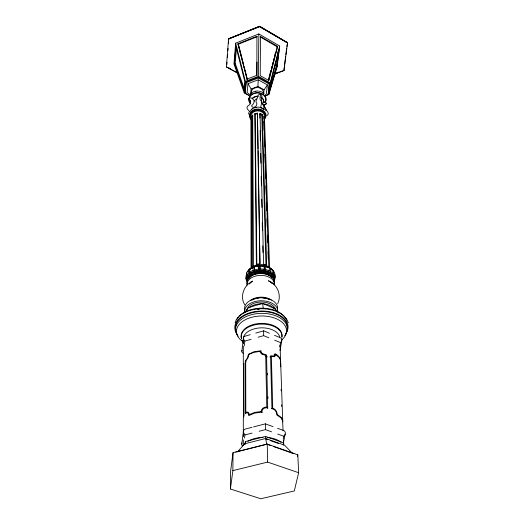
<?xml version="1.0" encoding="UTF-8"?>
<svg xmlns="http://www.w3.org/2000/svg" width="525" height="525" viewBox="0 0 525 525"><rect width="100%" height="100%" fill="white"/><g stroke="black" fill="none" stroke-linecap="round" stroke-linejoin="round"><path stroke-width="0.79" d="M243.311 445.62L243.311 439.937M243.311 436.688L243.311 418.005L243.915 416.095L243.882 363.313L243.397 364.698M243.311 364.567L243.311 346.205M243.311 343.809L243.318 338.225A18.362 11.012 -1 0 1 260.853 327.849A18.362 11.012 -1 0 1 279.759 336.899M260.518 36.468L260.223 75.685L268.918 80.535L277.699 46.417L260.518 36.468L260.098 36.894L277.266 46.837L268.478 80.942M230.403 489.005L232.87 470.617L233.028 452.662L267.251 444.052L297.813 454.821L298.646 472.717L294.295 490.954L260.794 498.75L230.403 489.005L230.593 471.292L233.028 452.662M265.88 95.478L268.925 94.336L270.29 82.937L258.451 76.348L258.832 33.941L235.666 43.175L233.947 63.958L244.256 92.82L249.086 95.445M256.988 62.029L256.843 75.922L256.935 36.232L237.871 43.818L247.216 79.616L238.192 44.284L257.243 36.704M287.595 42.879L259.58 26.69L228.46 38.942L259.573 26.25L287.556 42.755L283.927 70.527L285.639 56.306M237.7 73.073L226.387 66.878L226.478 66.419M249.939 94.618L247.124 92.59L247.997 83.698L258.195 79.8L257.933 86.415L264.082 89.795L263.655 93.489M258.156 337.24L263.642 335.646L263.642 330.894L255.747 333.053M259.58 26.69L259.573 26.25L286.479 42.112M226.387 66.878L228.578 38.686L229.418 38.896M226.859 64.562L227.043 62.134M227.41 57.284L227.594 54.856M227.902 50.813L228.086 48.385M228.454 43.536L228.644 41.108M273.984 354.893L275.494 354.467L275.402 355.602L274.503 356.678L271.373 356.527L269.857 356.954M244.007 90.011L234.452 63.348L235.876 46.259L244.808 81.598L244.007 90.011L244.755 89.972M244.479 89.211L235.167 63.315L236.532 47.04M243.456 363.989L243.725 416.01L243.311 417.25M244.256 92.82L245.346 81.382L235.666 43.175M265.138 95.891L268.157 94.763L269.391 83.278L258.366 77.149L246.159 81.828L245.136 93.345L249.244 95.576M245.136 93.345L246.159 81.828M250.609 94.178L251.134 88.994L247.997 83.698M258.195 79.8L267.402 84.906L266.359 93.778L265.466 94.769M269.391 83.278L268.157 94.763M269.443 91.586L270.454 83.199L279.156 49.081L277.043 66.065L269.443 91.586L268.702 91.455M262.251 412.683L261.22 411.488L261.384 410.143C262.434 408.26 264.515 406.632 266.785 407.236L267.763 408.378M278.125 51.378L276.327 65.94L269.627 88.357M258.832 33.941L279.707 46.049L277.128 66.708L268.925 94.336M241.854 351.258L243.495 338.133M244.21 345.982L244.834 341.112A3.603 2.389 49.8 0 1 244.821 336.243L250.287 334.648M285.849 54.685L286.702 48.215M286.912 46.594L287.234 44.166M241.73 444.038L243.508 431.498M246.087 278.946L246.474 273.085L246.087 278.946L247.058 279.32L247.058 279.976L247.702 280.278L248.056 277.837L246.488 276.196M247.058 279.32L247.433 276.754M244.519 438.001L244.965 434.91A3.977 2.796 55.7 0 1 244.958 429.135L252.02 427.304M247.058 279.976L247.433 277.41M244.991 443.999L245.352 441.571L265.558 436.433L283.664 442.883L283.73 444.747M279.832 346.651L280.534 342.615A3.583 2.678 -38.5 0 0 280.363 337.752L274.516 335.324M280.035 350.654L281.774 340.751M273.761 280.212L274.103 278.296L275.061 277.85L274.956 274.746M273.781 280.868L274.103 278.296M273.65 280.849L274.568 280.586L275.061 277.85M283.224 439.34L283.848 436.262A3.938 3.143 -45.4 0 0 283.644 430.493L277.548 428.282M283.297 443.395L285.2 434.129M283.205 445.141L283.664 442.883M273.676 271.176L273.774 274.286L272.344 276.137L273.394 278.486L274.942 276.931L274.844 273.827L273.676 271.176L272.783 271.044L272.153 269.633L269.233 267.625L269.679 267.632L269.692 268.282L270.368 268.216L270.454 271.327L268.656 274.037L267.757 273.558L269.358 270.736L269.272 267.625L265.525 266.326L265.591 269.437L265.059 271.838L264.685 272.501L263.57 272.285L264.219 269.174L264.154 266.063L259.888 265.808L259.993 269.975L263.983 270.204M280.724 366.443L280.081 345.352M280.816 366.844L280.744 364.553M297.452 456.363L297.813 454.821M260.603 107.625L261.417 103.747L261.358 101.122C258.95 99.665 260.269 96.219 260.781 94.047L258.202 95.018C258.208 97.729 254.303 101.24 256.876 103.478C257.545 106.299 252.65 109.213 251.514 105.886C254.769 103.025 255.465 99.98 250.943 97.755L248.377 98.72L250.747 101.66M270.29 82.937L279.707 46.049M268.603 79.032L269.213 76.65M269.62 75.062L270.854 70.304M271.261 68.722L271.871 66.34M272.285 64.752L272.895 62.377M273.308 60.788L273.919 58.406M274.332 56.825L275.559 52.067M248.469 114.142L248.975 112.297M277.705 303.64C281.951 295.109 277.193 284.051 268.354 280.763L270.053 281.761M259.855 118.099L260.033 113.439L262.297 114.489L266.68 265.263L263.563 264.042L260.033 113.439M282.168 419.534L282.64 418.674L280.829 366.758M267.402 84.906L264.082 89.795M264.187 267.277L265.158 265.873L268.656 267.087L268.675 267.737L269.272 267.625M245.293 360.977L247.524 357.853L248.41 354.316L254.028 351.75L260.932 350.746L261.188 352.327L262.329 353.64L266.556 354.952L267.711 407.912C265.512 407.354 263.169 408.24 262.165 410.333L261.949 412.112L254.645 413.103L248.699 415.603L248.528 413.93L247.741 412.906L246.54 412.775L245.392 413.812L245.293 360.977L246.094 361.942M251.337 116.655L252.696 114.89L253.45 265.762L251.6 267.835L251.337 116.655L252.059 116.858L252.866 115.815M249.375 283.973L252.591 281.118C243.882 285.016 239.544 296.599 244.775 304.861M244.368 312.913L248.633 307.584L262.533 303.391L275.034 308.766L278.631 312.9M248.259 271.418L250.169 268.964L249.657 269.043L249.657 269.692L248.883 269.725L246.881 272.193L246.894 275.303L247.813 275.927L247.813 276.583L249.434 277.272L249.099 277.994L248.056 277.837M249.657 269.043L247.793 271.346L247.793 271.996M246.894 275.303L248.896 272.836L248.883 269.725M247.813 275.927L249.683 273.623L248.896 272.836M247.813 276.583L249.69 274.28L249.683 273.623M248.423 277.043L250.208 274.857L251.075 275.264L251.816 274.673L250.537 273.604L249.808 272.114L249.782 268.997L253.588 267.337L253.903 266.72L254.454 267.323L254.52 273.21L255.557 272.849L254.389 269.863L254.356 266.752L258.595 266.136L254.356 266.752M237.497 451.867L244.643 443.815L265.689 438.473L284.543 445.174L292.287 453.18M272.344 276.137L271.373 276.445L270.834 275.776L272.311 274.87L272.291 274.214L269.798 272.213M276.787 47.303L277.699 46.417M266.897 115.612L267.914 114.673L268.236 113.453L267.835 112.035L265.814 109.377M272.291 274.214L273.125 273.473L273.026 270.362L270.368 268.216M265.958 265.781L261.772 114.936L262.297 114.489M261.516 266.136L264.154 266.063M265.158 265.873L265.178 266.523L265.525 266.326M273.492 279.307L274.122 278.952M249.782 268.997L250.504 269.017L250.497 268.367L253.582 266.687M251.56 267.999L253.903 266.72M251.121 268.682L252.971 267.671M249.808 272.114L253.122 270.316L253.089 267.199M250.53 272.947L253.627 271.267L253.122 270.316M250.537 273.604L253.634 271.924L253.627 271.267M251.016 274.207L253.969 272.613L254.52 273.21M263.885 265.624L259.914 265.387L263.885 265.624L263.898 266.273M228.828 38.679L259.54 26.362M228.46 39.001L259.593 26.512L287.556 42.938M246.894 79.15L256.528 75.456M245.346 81.382L258.451 76.348M246.166 82.688L258.385 78.008L269.423 84.138M276.334 72.929L278.578 72.069M283.953 70.507L274.857 73.953L283.927 70.527M251.134 88.994L257.933 86.415M263.412 102.48L265.335 101.765L266.51 103.76L264.593 104.475M282.568 419.462L283.067 430.776M265.558 110.755L266.149 109.928L265.571 108.209L263.215 105.098M268.793 267.179L263.858 116.137L264.475 118.118L269.601 267.842M244.834 341.112L251.101 339.294M271.464 408.693L272.738 408.358C275.546 408.824 277.043 411.941 277.312 414.494L281.183 417.395L282.653 420.039L282.739 421.897L282.653 419.633M253.588 426.897L265.361 423.852L272.98 426.615M244.965 434.91L252.066 433.086M259.166 431.261L265.473 429.64L271.602 431.845M235.823 452.038L266.903 444.222L270.762 445.581M232.87 470.617L267.632 462.092L298.646 472.717M266.51 103.76L264.554 104.613L264.508 106.818M265.335 101.765L263.235 102.395L262.697 103.674M254.763 266.917L254.756 266.267L258.582 265.486L258.917 272.167L260.085 272.081L259.934 265.486M258.668 265.578L254.756 266.267M254.389 269.863L258.51 269.023L258.464 265.912M254.809 270.848L258.654 270.067L258.51 269.023M254.822 271.51L258.668 270.723L258.654 270.067M255.098 272.213L258.759 271.471L258.668 270.723M257.408 113.144L259.947 263.707L256.39 264.318L254.828 113.656L257.408 113.144L257.512 117.843M254.828 113.656L255.157 114.201L257.44 113.748M250.497 268.367L250.97 268.321M258.818 266.273L259.98 266.188M234.452 63.348L235.167 63.315M255.813 91.127L258.202 91.022M263.707 118.151L264.475 118.118M268.262 267.1L268.656 267.087M262.71 354.434L260.256 351.35L254.034 352.334L249.861 353.942L248.87 354.598L247.892 358.03L245.693 361.036L245.805 412.788L246.678 412L248.128 412.204L249.053 413.398L249.178 414.665L254.638 412.453L261.22 411.488M259.941 268.918L264.219 269.174M263.996 270.861L260 270.631L260.085 272.081M260.039 271.379L263.839 271.602M273.026 270.362L272.173 270.283L269.692 268.282M275.52 65.796L277.043 66.065M267.087 357.131L265.696 355.373L261.785 354.086L260.452 352.551L260.256 351.35M246.225 276.754L246.238 279.858L247.19 280.173L247.196 280.829L247.826 281.092M265.276 271.11L268.793 272.324M265.059 271.838L268.413 272.993M265.591 269.437L269.358 270.736M265.263 270.454L268.774 271.668M264.928 265.945L267.592 266.871M265.178 266.523L267.973 267.494M273.847 446.67L293.908 453.738M267.875 439.733L265.611 438.926L265.558 436.433M270.145 440.541L278.46 443.494M277.725 434.057L283.848 436.262M263.642 335.646L268.78 337.772M274.66 340.193L280.534 342.615M263.55 330.77L269.397 333.204M259.763 114.004L261.772 114.936M275.494 354.467L279.162 357.459L280.567 360.183M229.287 67.968L230.685 68.742M226.354 66.852L237.648 73.093M273.131 283.559L270.421 281.951L271.733 283.283M248.377 98.72C252.171 100.373 250.523 105.105 247.321 106.378L246.96 107.592L247.334 109.01L249.552 111.556M269.391 273.512L271.766 275.415M270.454 271.327L273.125 273.473M269.817 272.869L272.311 274.87M269.679 267.632L272.153 269.633M262.736 104.199L263.662 105L264.068 109.325M249.69 274.28L250.208 274.857M237.871 43.818L238.553 44.809M260.781 94.047L261.975 96.075L261.404 99.297L261.89 102.414M282.68 420.683L281.203 418.038L276.806 414.888C276.773 412.053 274.949 409.054 271.924 408.706L270.572 355.773L274.083 356.042L274.857 355.117L274.982 353.62C277.791 355.018 280.639 357.702 280.606 361.036M241.822 340.082L243.456 343.048M264.803 107.651L265.243 108.504M263.156 104.974L262.71 103.799M253.634 271.924L253.969 272.613M286.355 318.675L288.356 322.842M246.238 279.858L247.485 282.47L247.478 280.914M262.132 103.149L262.369 103.655M272.902 274.975L273.998 277.443M272.921 275.632L274.017 278.099M273.774 274.286L274.942 276.931M282.64 418.674L282.68 420.262M238.757 45.596L243.771 65.218M244.171 66.787L247.387 79.347M258.759 271.471L258.917 272.167M265.689 438.473L266.654 444.235M262.533 303.391L263.287 308.195M259.888 265.808L259.914 265.387M280.652 362.335L280.744 364.658M280.606 360.852L280.665 362.565M283.408 440.501L283.546 444.557M281.124 389.274L281.183 390.908M281.662 404.814L281.722 406.448M264.331 128.323L264.39 129.964M263.812 121.419L264.101 130.423M264.338 137.786L264.633 146.79M264.869 154.153L265.158 163.15M265.401 170.513L265.663 178.697M265.899 186.06L266.188 195.064M266.431 202.427L266.693 210.61M266.956 218.794L267.225 226.971M267.488 235.154L267.724 242.517M268.019 251.521L268.255 258.884M274.516 279.031L274.568 280.586M271.373 356.527L272.738 408.358M268.577 271.09L268.656 274.037M267.448 373.321L267.488 374.942M267.973 396.802L268.012 398.423M260.137 130.384L260.361 140.214M260.662 153.32L260.886 163.144M261.181 176.249L261.384 185.259M261.706 199.185L261.89 207.375M262.244 222.935L262.415 230.304M262.769 245.864L262.913 252.42M264.561 266.608L264.685 272.501M265.696 355.373L266.785 407.236M267.251 444.052L267.632 462.092M263.537 270.815L263.57 272.285M258.366 77.149L258.385 78.008M257.539 119.477L258.037 148.956M258.064 150.596L258.562 180.068M258.589 181.709L259.619 242.301M259.645 243.941L259.98 263.589M258.582 265.486L258.595 266.136M255.157 114.201L256.837 264.127M251.062 273.794L251.075 275.264M252.059 116.858L252.571 267.238M250.95 118.683L251.068 268.551M245.352 441.571L245.359 444.065M249.145 307.801A14.602 9.05 -1 0 1 261.713 303.758M263.242 303.824A14.602 9.05 -1 0 1 274.477 308.936M247.144 284.156A13.729 8.84 -1 0 1 261.253 273.564A13.729 8.84 -1 0 1 273.853 284.648M244.709 312.46A16.551 10.283 -1 0 1 260.978 300.759A16.551 10.283 -1 0 1 277.6 311.909M244.873 310.157A16.505 10.29 -1 0 1 260.393 297.806A16.505 10.29 -1 0 1 277.502 308.949M246.986 285.213A13.748 8.833 -1 0 1 260.682 275.382A13.748 8.833 -1 0 1 274.352 284.95M246.606 310.531A14.575 9.056 -1 0 1 260.525 302.033A14.575 9.056 -1 0 1 275.527 309.461M249.71 277.338A11.55 7.462 -1 0 1 261.109 272.265A11.55 7.462 -1 0 1 271.773 277.751M249.309 278.138A11.99 7.737 -1 0 1 260.092 272.882A11.99 7.737 -1 0 1 271.517 277.298M250.543 300.444A13.387 8.374 -1 0 1 271.379 300.097M253.732 274.687A11.557 7.462 -1 0 1 255.695 273.912M256.39 273.709A11.557 7.462 -1 0 1 257.854 273.4M259.343 273.21A11.557 7.462 -1 0 1 261.634 273.171M264.607 273.571A11.557 7.462 -1 0 1 266.661 274.201M267.297 274.463A11.557 7.462 -1 0 1 269.522 275.776M251.961 300.129A14.063 8.787 -1 0 1 255.078 298.843M257.171 298.331A14.063 8.787 -1 0 1 258.615 298.102M263.058 298.01A14.063 8.787 -1 0 1 265.945 298.436M267.304 298.791A14.063 8.787 -1 0 1 269.22 299.486M267.133 356.613A4.357 3.255 -39.8 0 1 265.965 356.744M244.401 444.557A20.278 10.421 -1 0 1 245.214 443.533M247.885 441.341A20.278 10.421 -1 0 1 263.091 437.351M266.917 437.443A20.278 10.421 -1 0 1 281.085 442.326M243.173 341.939A20.442 12.292 -1 0 1 242.347 340.771M241.507 338.927A20.442 12.292 -1 0 1 260.728 324.122A20.442 12.292 -1 0 1 281.912 337.457M241.507 338.192A20.429 12.298 -1 0 1 241.146 335.797M241.198 334.989A20.429 12.298 -1 0 1 263.386 323.393A20.429 12.298 -1 0 1 281.879 336.722M242.498 341.296A25.082 15.192 -1 0 1 243.698 320.657A25.082 15.192 -1 0 1 277.751 319.417A25.082 15.192 -1 0 1 281.781 339.872M238.153 336.236A25.922 15.737 -1 0 1 261.489 313.346A25.922 15.737 -1 0 1 284.727 335.764M235.837 329.91A25.876 15.75 -1 0 1 260.899 311.542A25.876 15.75 -1 0 1 287.142 328.716M237.477 334.635A26.644 16.216 -1 0 1 261.293 311.049A26.644 16.216 -1 0 1 285.482 333.966M235.121 322.75A26.585 16.229 -1 0 1 238.311 317.166M239.374 316.116A26.585 16.229 -1 0 1 265.506 308.897A26.585 16.229 -1 0 1 286.906 320.152M236.978 319.082A25.797 15.763 -1 0 1 261.404 308.182A25.797 15.763 -1 0 1 285.777 318.596M257.604 309.442A25.817 15.757 -1 0 1 259.127 309.317M250.93 116.419A6.753 5.23 -1 0 1 257.368 110.893A6.753 5.23 -1 0 1 264.416 115.861M251.862 267.474A10.434 6.812 -1 0 1 269.522 267.816M255.334 266.49A12.114 7.882 -1 0 1 267.494 267.074M258.379 266.09A12.121 7.882 -1 0 1 259.967 265.958M250.779 104.022A8.741 6.884 -1 0 1 250.727 95.15A8.741 6.884 -1 0 1 261.817 93.529A8.741 6.884 -1 0 1 265.637 101.85M250.615 103.386A8.374 6.595 -1 0 1 256.338 92.991A8.374 6.595 -1 0 1 265.296 101.752M251.337 119.752A8.38 6.497 -1 0 1 251.777 110.965A8.38 6.497 -1 0 1 263.11 110.493A8.38 6.497 -1 0 1 264.567 119.201M250.793 118.105A7.665 5.939 -1 0 1 257.375 109.581A7.665 5.939 -1 0 1 264.915 117.515M250.799 118.676A7.672 5.946 -1 0 1 258.057 110.145A7.672 5.946 -1 0 1 264.357 119.031M254.415 101.246A3.065 2.408 -1 0 1 256.935 99.061M249.808 111.674A8.361 6.49 -1 0 1 256.22 107.415M260.558 107.678A8.361 6.49 -1 0 1 264.114 109.6M250.228 94.126A8.728 6.884 -1 0 1 255.878 91.219M258.923 91.199A8.728 6.884 -1 0 1 261.791 92M262.434 92.321A8.728 6.884 -1 0 1 264.121 93.535M260.991 96.987A6.129 4.823 -1 0 1 263.222 102.585M252.427 98.247A6.129 4.823 -1 0 1 257.992 96.154M252.433 98.7A6.136 4.823 -1 0 1 258.005 96.607M260.997 97.44A6.136 4.823 -1 0 1 263.583 101.804M251.521 109.423A8 6.215 -1 0 1 252.505 108.642M254.271 107.75A8 6.215 -1 0 1 259.757 107.33M261.069 107.691A8 6.215 -1 0 1 262.29 108.229M262.841 108.557A8 6.215 -1 0 1 263.832 109.325M242.452 445.961A3.911 3.038 -47.7 0 1 241.913 442.883M265.361 423.852A4.043 0.341 -88.2 0 1 265.473 429.64M243.285 353.279A3.557 2.605 -40.7 0 1 242.025 350.273M251.324 93.253A6.064 4.81 -1 0 1 257.014 87.544A6.064 4.81 -1 0 1 263.327 92.741"/></g></svg>
